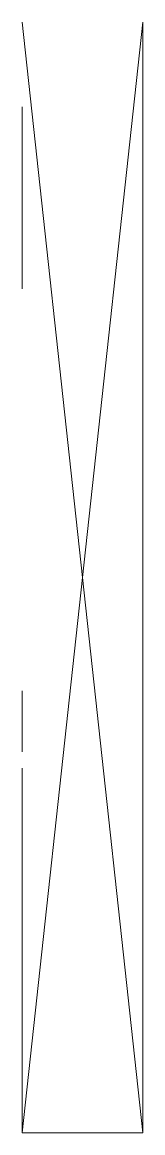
# Model space of a CAD drawing. Header units: metres. Extents: x 0 to 5, y -46 to 0.
import ezdxf

# ---------------------------------------------------------------- set-up
doc = ezdxf.new("R2010")
doc.units = ezdxf.units.M
doc.layers.add('A-DETL-GENF', color=92, linetype='Continuous', lineweight=18)

# ---------------------------------------------------------------- blocks, each defined once
blk = doc.blocks.new('31 Solarlux ko_05 - 31Solarlux ko_05-4729796-00_0 Basismaterialen')
at = {"layer": 'A-DETL-GENF'}
for p, q in [((0, 0), (5, -46)), ((5, 0), (0, -46)), ((5, -46), (5, 0)), ((0, -3.5), (0, -11.041)), ((0, -27.7), (0, -30.22)), ((0, -30.895), (0, -46)), ((0, -46), (5, -46))]:
    blk.add_line(p, q, dxfattribs=at)

msp = doc.modelspace()

# ---------------------------------------------------------------- block references
msp.add_blockref('31 Solarlux ko_05 - 31Solarlux ko_05-4729796-00_0 Basismaterialen', (0, 0))

doc.saveas('drawing.dxf')
